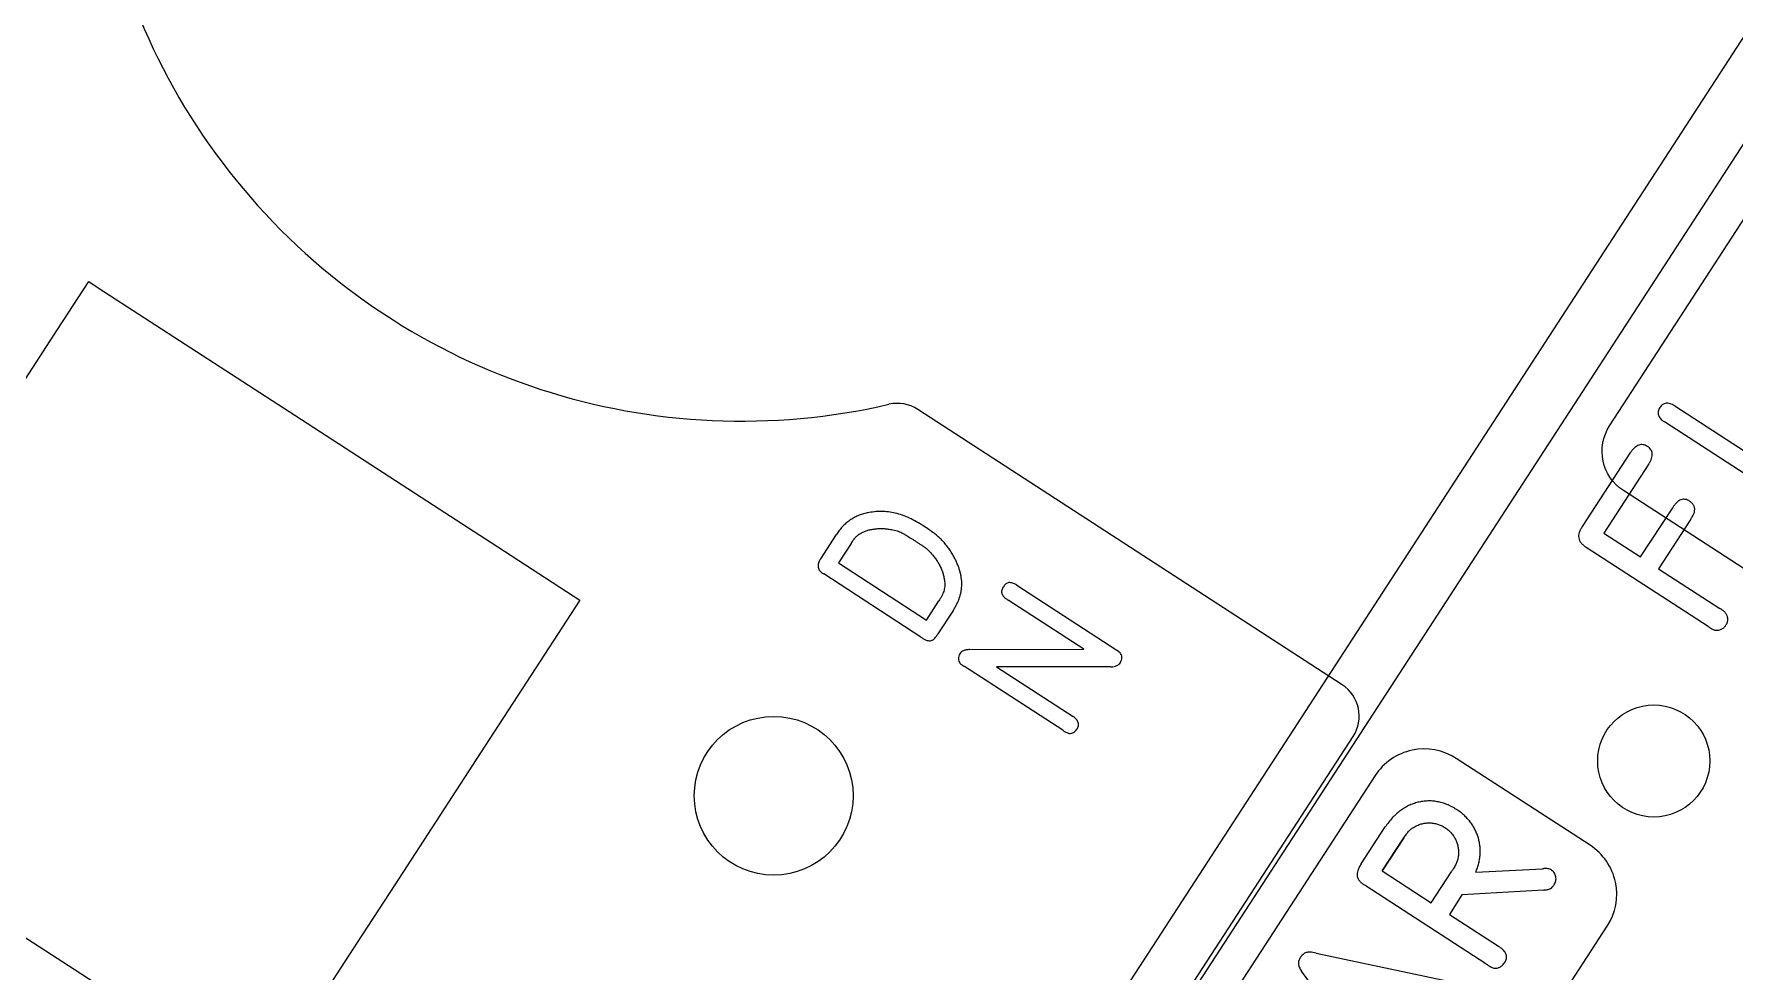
# Model space of a CAD drawing. Header units: millimetres. Extents: x -219 to 14, y 168 to 388.
# Drawn here: x -172.49 to -126.39, y 288.78 to 314.21 of the extents above; entities that cross this region are included whole.
import ezdxf

# ---------------------------------------------------------------- set-up
doc = ezdxf.new("R2010")
doc.units = ezdxf.units.MM
doc.layers.get('0').update_dxf_attribs({"linetype": 'CONTINUOUS'})

msp = doc.modelspace()

# ---------------------------------------------------------------- linework, layer by layer
for p, q in [((-137.019, 296.548), (-148.525, 304.019)), ((-127.999, 304.112), (-124.739, 301.996)), ((-124.88, 301.47), (-128.281, 303.678)), ((-130.502, 300.84), (-129.189, 302.859)), ((-128.701, 302.542), (-129.922, 300.662)), ((-128.924, 300.014), (-128.054, 301.352)), ((-151.159, 299.968), (-150.734, 300.621)), ((-129.922, 300.662), (-128.924, 300.014)), ((-127.577, 301.017), (-128.435, 299.696)), ((-150.334, 300.381), (-150.679, 299.851)), ((-127.09, 298.128), (-130.397, 300.274)), ((-150.679, 299.851), (-148.293, 298.302)), ((-128.435, 299.696), (-126.772, 298.616)), ((-148.444, 297.843), (-151.077, 299.554)), ((-145.84, 299.247), (-143.13, 297.487)), ((-148.293, 298.302), (-147.952, 298.828)), ((-144.022, 297.51), (-146.077, 298.844)), ((-147.561, 298.574), (-147.997, 297.902)), ((-147.117, 297.5), (-144.022, 297.51)), ((-144.591, 295.311), (-147.258, 297.043)), ((-143.288, 297.034), (-146.395, 297.038)), ((-146.395, 297.038), (-144.308, 295.683)), ((-147.699, 278.234), (-136.72, 295.143)), ((-136.503, 291.685), (-135.848, 292.691)), ((-135.93, 291.497), (-135.348, 292.393)), ((-135.348, 292.393), (-135.93, 291.497)), ((-135.93, 291.497), (-134.6, 290.634)), ((-134.6, 290.634), (-134.047, 291.487)), ((-133.394, 291.46), (-131.589, 291.555)), ((-133.121, 288.978), (-136.393, 291.102)), ((-131.554, 290.978), (-133.769, 290.843)), ((-133.769, 290.843), (-134.111, 290.316)), ((-134.111, 290.316), (-132.78, 289.452)), ((-137.727, 289.268), (-133.537, 288.375)), ((-135.579, 285.32), (-138.121, 288.78))]:
    msp.add_line(p, q)
for points in [[(-109.656, 223.178), (-138.825, 242.118, -0.414214), (-139.292, 244.314), (-137.563, 246.977, 1), (-148.214, 253.893), (-149.943, 251.23, -0.414214), (-152.139, 250.763), (-160.128, 255.951, -0.414213), (-160.595, 258.147), (-81.059, 380.64, -0.414214)], [(-95.531, 361.266), (-163.24, 256.987, 0.414214), (-163.016, 255.933), (-110.809, 222.035, -0.198912)]]:
    msp.add_lwpolyline(points, format="xyb")
for points in [[(-120.114, 295.791), (-129.391, 301.815, -0.414214), (-129.765, 303.572), (-122.526, 314.72, -0.414214), (-119.012, 315.468), (-111.759, 310.758, -0.414214), (-111.012, 307.244), (-118.182, 296.202, -0.414214)], [(-139.6, 262.652, 0.139663), (-138.997, 263.278), (-130.309, 279.585, 0.389138), (-130.845, 281.663), (-132.604, 282.805, -0.414214), (-133.071, 285.001), (-129.828, 289.995, 0.414214), (-130.295, 292.191), (-133.928, 294.55, 0.414214), (-136.124, 294.083), (-155.836, 263.725, 0.414214), (-155.369, 261.529), (-152.764, 259.838, 0.190206), (-151.622, 259.606), (-142.13, 261.294, 0.087788), (-141.611, 261.484)]]:
    msp.add_lwpolyline(points, format="xyb", close=True)
msp.add_lwpolyline([(-157.694, 298.843), (-159.253, 296.441), (-160.266, 294.881), (-162.711, 291.115), (-163.724, 289.555), (-166.169, 285.789), (-166.339, 285.528), (-167.638, 286.372), (-171.404, 288.817), (-172.964, 289.83), (-176.73, 292.275), (-178.289, 293.288), (-179.653, 294.174), (-178.768, 295.537), (-177.755, 297.097), (-175.31, 300.863), (-174.297, 302.423), (-171.852, 306.189), (-171.008, 307.488), (-170.747, 307.319), (-166.981, 304.874), (-165.421, 303.861), (-161.656, 301.416), (-160.096, 300.403)], close=True)
msp.add_circle((-128.568, 294.479), 1.52)
for centre, major_axis, start_param, end_param in [((-153.299, 321.353), (-17.653, 0), 5.914961, 8.08203), ((-149.078, 303.167), (-1.016, 0), 4.136501, 4.940437), ((-137.572, 295.696), (1.016, 0), 5.707297, 7.278093)]:
    msp.add_ellipse(centre, major_axis=major_axis, ratio=1, start_param=start_param, end_param=end_param)
msp.add_ellipse((-152.433, 293.535), major_axis=(2.153, 0), ratio=1)
for points, knots in [([(-128.405, 304.068), (-128.415, 304.051), (-128.434, 304.018), (-128.449, 303.966), (-128.451, 303.914), (-128.443, 303.863), (-128.42, 303.814), (-128.384, 303.767), (-128.339, 303.719), (-128.301, 303.692), (-128.281, 303.678)], [0, 0, 0, 0, 0.126924, 0.2427185, 0.3511393, 0.4594693, 0.5751575, 0.6987424, 0.8397346, 1, 1, 1, 1]), ([(-127.999, 304.112), (-128.02, 304.125), (-128.06, 304.149), (-128.122, 304.173), (-128.18, 304.186), (-128.234, 304.189), (-128.284, 304.175), (-128.33, 304.151), (-128.371, 304.114), (-128.393, 304.084), (-128.405, 304.068)], [0, 0, 0, 0, 0.159106, 0.301148, 0.426235, 0.540226, 0.648063, 0.756801, 0.871454, 1, 1, 1, 1]), ([(-128.74, 303.015), (-128.76, 303.026), (-128.797, 303.047), (-128.858, 303.064), (-128.918, 303.066), (-128.977, 303.053), (-129.033, 303.026), (-129.088, 302.983), (-129.141, 302.927), (-129.173, 302.882), (-129.189, 302.859)], [0, 0, 0, 0, 0.124723, 0.238759, 0.348369, 0.45629, 0.57015, 0.695658, 0.839338, 1, 1, 1, 1]), ([(-128.701, 302.542), (-128.685, 302.567), (-128.656, 302.613), (-128.627, 302.685), (-128.609, 302.752), (-128.606, 302.816), (-128.618, 302.875), (-128.646, 302.927), (-128.686, 302.977), (-128.722, 303.002), (-128.74, 303.015)], [0, 0, 0, 0, 0.160822, 0.303607, 0.430121, 0.544897, 0.652145, 0.759141, 0.872467, 1, 1, 1, 1]), ([(-127.59, 301.524), (-127.61, 301.537), (-127.648, 301.561), (-127.711, 301.58), (-127.772, 301.583), (-127.833, 301.569), (-127.892, 301.538), (-127.948, 301.49), (-128.005, 301.428), (-128.037, 301.379), (-128.054, 301.352)], [0, 0, 0, 0, 0.124678, 0.235438, 0.340623, 0.446501, 0.558822, 0.687748, 0.833953, 1, 1, 1, 1]), ([(-127.467, 301.224), (-127.462, 301.253), (-127.453, 301.31), (-127.472, 301.394), (-127.519, 301.468), (-127.566, 301.505), (-127.59, 301.524)], [0, 0, 0, 0, 0.254544, 0.491372, 0.730048, 1, 1, 1, 1]), ([(-149.895, 301.211), (-149.939, 301.201), (-150.025, 301.181), (-150.148, 301.135), (-150.264, 301.079), (-150.373, 301.01), (-150.475, 300.931), (-150.57, 300.839), (-150.657, 300.736), (-150.708, 300.66), (-150.734, 300.621)], [0, 0, 0, 0, 0.127213, 0.25064, 0.372495, 0.493323, 0.615883, 0.739719, 0.867619, 1, 1, 1, 1]), ([(-148.358, 300.85), (-148.425, 300.892), (-148.553, 300.973), (-148.75, 301.071), (-148.942, 301.151), (-149.133, 301.206), (-149.322, 301.24), (-149.512, 301.252), (-149.704, 301.245), (-149.831, 301.222), (-149.895, 301.211)], [0, 0, 0, 0, 0.144255, 0.279624, 0.407417, 0.528415, 0.645397, 0.762052, 0.879968, 1, 1, 1, 1]), ([(-127.577, 301.017), (-127.561, 301.042), (-127.533, 301.084), (-127.501, 301.142), (-127.479, 301.185), (-127.471, 301.212), (-127.467, 301.224)], [0, 0, 0, 0, 0.377536, 0.644293, 0.838072, 1, 1, 1, 1]), ([(-150.334, 300.381), (-150.323, 300.399), (-150.301, 300.433), (-150.268, 300.479), (-150.238, 300.519), (-150.2, 300.564), (-150.147, 300.611), (-150.099, 300.64), (-150.075, 300.655)], [0, 0, 0, 0, 0.167038, 0.313531, 0.445257, 0.560315, 0.776449, 1, 1, 1, 1]), ([(-150.075, 300.655), (-150.048, 300.67), (-149.992, 300.701), (-149.9, 300.735), (-149.8, 300.76), (-149.693, 300.778), (-149.582, 300.787), (-149.469, 300.787), (-149.354, 300.778), (-149.279, 300.765), (-149.241, 300.758)], [0, 0, 0, 0, 0.108815, 0.223046, 0.34223, 0.469524, 0.599834, 0.731986, 0.864687, 1, 1, 1, 1]), ([(-149.241, 300.758), (-149.214, 300.754), (-149.163, 300.744), (-149.09, 300.723), (-149.021, 300.7), (-148.967, 300.676), (-148.923, 300.653), (-148.885, 300.63), (-148.84, 300.604), (-148.788, 300.573), (-148.731, 300.536), (-148.666, 300.496), (-148.596, 300.45), (-148.547, 300.417), (-148.522, 300.4)], [0, 0, 0, 0, 0.099136, 0.193652, 0.281365, 0.36547, 0.411235, 0.466023, 0.530927, 0.604906, 0.688993, 0.783209, 0.886537, 1, 1, 1, 1]), ([(-147.549, 300.024), (-147.572, 300.066), (-147.618, 300.149), (-147.697, 300.264), (-147.78, 300.372), (-147.871, 300.472), (-147.973, 300.567), (-148.088, 300.662), (-148.217, 300.758), (-148.31, 300.819), (-148.358, 300.85)], [0, 0, 0, 0, 0.122914, 0.242316, 0.358054, 0.471139, 0.588026, 0.714383, 0.852054, 1, 1, 1, 1]), ([(-130.502, 300.84), (-130.521, 300.813), (-130.557, 300.763), (-130.593, 300.683), (-130.611, 300.607), (-130.607, 300.532), (-130.583, 300.461), (-130.54, 300.393), (-130.476, 300.329), (-130.424, 300.293), (-130.397, 300.274)], [0, 0, 0, 0, 0.145923, 0.274015, 0.386439, 0.493493, 0.603026, 0.718993, 0.850301, 1, 1, 1, 1]), ([(-148.522, 300.4), (-148.497, 300.384), (-148.453, 300.355), (-148.392, 300.317), (-148.344, 300.284), (-148.297, 300.25), (-148.246, 300.206), (-148.21, 300.166), (-148.191, 300.145)], [0, 0, 0, 0, 0.207548, 0.381811, 0.51697, 0.618955, 0.796735, 1, 1, 1, 1]), ([(-148.191, 300.145), (-148.165, 300.118), (-148.113, 300.062), (-148.046, 299.972), (-147.983, 299.88), (-147.93, 299.784), (-147.884, 299.686), (-147.847, 299.586), (-147.819, 299.485), (-147.808, 299.417), (-147.803, 299.383)], [0, 0, 0, 0, 0.1310765, 0.2604569, 0.3878493, 0.5150489, 0.6398188, 0.7626279, 0.8817181, 1, 1, 1, 1]), ([(-151.159, 299.968), (-151.172, 299.947), (-151.196, 299.908), (-151.222, 299.847), (-151.233, 299.789), (-151.23, 299.734), (-151.212, 299.682), (-151.18, 299.634), (-151.135, 299.59), (-151.097, 299.566), (-151.077, 299.554)], [0, 0, 0, 0, 0.149708, 0.282347, 0.399883, 0.508426, 0.616661, 0.730264, 0.85635, 1, 1, 1, 1]), ([(-147.561, 298.574), (-147.543, 298.602), (-147.507, 298.658), (-147.463, 298.745), (-147.423, 298.831), (-147.391, 298.918), (-147.366, 299.006), (-147.348, 299.094), (-147.337, 299.182), (-147.332, 299.271), (-147.334, 299.361), (-147.344, 299.452), (-147.361, 299.544), (-147.384, 299.638), (-147.415, 299.733), (-147.453, 299.83), (-147.497, 299.927), (-147.531, 299.991), (-147.549, 300.024)], [0, 0, 0, 0, 0.065537, 0.128894, 0.190513, 0.250819, 0.31017, 0.368743, 0.426366, 0.484321, 0.542747, 0.602028, 0.662919, 0.725322, 0.790697, 0.857753, 0.927457, 1, 1, 1, 1]), ([(-147.803, 299.383), (-147.8, 299.36), (-147.794, 299.314), (-147.792, 299.245), (-147.799, 299.178), (-147.812, 299.112), (-147.835, 299.046), (-147.865, 298.975), (-147.905, 298.903), (-147.936, 298.854), (-147.952, 298.828)], [0, 0, 0, 0, 0.120567, 0.236688, 0.349281, 0.461125, 0.577512, 0.706025, 0.846945, 1, 1, 1, 1]), ([(-146.201, 299.207), (-146.212, 299.191), (-146.231, 299.159), (-146.249, 299.11), (-146.254, 299.062), (-146.245, 299.017), (-146.224, 298.972), (-146.187, 298.929), (-146.137, 298.885), (-146.098, 298.859), (-146.077, 298.844)], [0, 0, 0, 0, 0.131008, 0.246734, 0.350557, 0.449595, 0.555441, 0.681283, 0.82667, 1, 1, 1, 1]), ([(-145.84, 299.247), (-145.86, 299.259), (-145.896, 299.281), (-145.952, 299.306), (-146.004, 299.318), (-146.052, 299.32), (-146.096, 299.308), (-146.137, 299.286), (-146.173, 299.252), (-146.192, 299.222), (-146.201, 299.207)], [0, 0, 0, 0, 0.163938, 0.306432, 0.431186, 0.541686, 0.648056, 0.754622, 0.871099, 1, 1, 1, 1]), ([(-126.621, 298.493), (-126.628, 298.503), (-126.642, 298.522), (-126.672, 298.55), (-126.716, 298.579), (-126.751, 298.602), (-126.772, 298.616)], [0, 0, 0, 0, 0.188152, 0.36832, 0.619021, 1, 1, 1, 1]), ([(-126.611, 298.163), (-126.596, 298.19), (-126.568, 298.244), (-126.556, 298.32), (-126.563, 298.378), (-126.573, 298.421), (-126.594, 298.459), (-126.612, 298.481), (-126.621, 298.493)], [0, 0, 0, 0, 0.260653, 0.512239, 0.635801, 0.756856, 0.8762, 1, 1, 1, 1]), ([(-148.444, 297.843), (-148.419, 297.826), (-148.374, 297.795), (-148.306, 297.761), (-148.245, 297.742), (-148.188, 297.738), (-148.136, 297.755), (-148.086, 297.788), (-148.039, 297.838), (-148.012, 297.88), (-147.997, 297.902)], [0, 0, 0, 0, 0.165632, 0.307111, 0.42353, 0.521468, 0.616875, 0.724163, 0.850235, 1, 1, 1, 1]), ([(-127.09, 298.128), (-127.066, 298.113), (-127.028, 298.087), (-126.977, 298.056), (-126.936, 298.037), (-126.91, 298.03), (-126.897, 298.027)], [0, 0, 0, 0, 0.383777, 0.632586, 0.813059, 1, 1, 1, 1]), ([(-126.897, 298.027), (-126.869, 298.026), (-126.814, 298.023), (-126.736, 298.049), (-126.665, 298.094), (-126.629, 298.139), (-126.611, 298.163)], [0, 0, 0, 0, 0.250903, 0.48689, 0.729329, 1, 1, 1, 1]), ([(-147.384, 297.386), (-147.395, 297.365), (-147.416, 297.325), (-147.424, 297.257), (-147.417, 297.19), (-147.393, 297.154), (-147.382, 297.136)], [0, 0, 0, 0, 0.257916, 0.515025, 0.763721, 1, 1, 1, 1]), ([(-147.117, 297.5), (-147.134, 297.5), (-147.167, 297.5), (-147.212, 297.493), (-147.252, 297.485), (-147.296, 297.47), (-147.345, 297.439), (-147.371, 297.404), (-147.384, 297.386)], [0, 0, 0, 0, 0.169893, 0.318971, 0.452364, 0.567714, 0.780051, 1, 1, 1, 1]), ([(-143.031, 297.155), (-143.022, 297.17), (-143.005, 297.198), (-142.991, 297.243), (-142.988, 297.287), (-142.995, 297.331), (-143.013, 297.373), (-143.042, 297.413), (-143.082, 297.452), (-143.114, 297.475), (-143.13, 297.487)], [0, 0, 0, 0, 0.129681, 0.246526, 0.358508, 0.466217, 0.578973, 0.702474, 0.843136, 1, 1, 1, 1]), ([(-147.382, 297.136), (-147.376, 297.13), (-147.365, 297.116), (-147.34, 297.097), (-147.305, 297.072), (-147.276, 297.054), (-147.258, 297.043)], [0, 0, 0, 0, 0.16399, 0.339564, 0.598586, 1, 1, 1, 1]), ([(-143.288, 297.034), (-143.26, 297.035), (-143.206, 297.039), (-143.131, 297.061), (-143.071, 297.101), (-143.044, 297.137), (-143.031, 297.155)], [0, 0, 0, 0, 0.290034, 0.543231, 0.774596, 1, 1, 1, 1]), ([(-144.21, 295.338), (-144.201, 295.354), (-144.184, 295.384), (-144.169, 295.431), (-144.165, 295.477), (-144.173, 295.522), (-144.19, 295.566), (-144.221, 295.607), (-144.26, 295.647), (-144.292, 295.671), (-144.308, 295.683)], [0, 0, 0, 0, 0.132034, 0.251784, 0.362202, 0.471052, 0.584396, 0.708722, 0.845624, 1, 1, 1, 1]), ([(-144.591, 295.311), (-144.571, 295.298), (-144.537, 295.275), (-144.49, 295.249), (-144.453, 295.234), (-144.431, 295.23), (-144.42, 295.227)], [0, 0, 0, 0, 0.3764489, 0.6390472, 0.831738, 1, 1, 1, 1]), ([(-144.42, 295.227), (-144.4, 295.228), (-144.359, 295.229), (-144.302, 295.25), (-144.25, 295.287), (-144.224, 295.321), (-144.21, 295.338)], [0, 0, 0, 0, 0.247187, 0.485102, 0.729915, 1, 1, 1, 1]), ([(-133.918, 293.166), (-133.961, 293.191), (-134.045, 293.24), (-134.175, 293.3), (-134.305, 293.346), (-134.436, 293.376), (-134.567, 293.395), (-134.699, 293.397), (-134.831, 293.385), (-134.962, 293.359), (-135.091, 293.321), (-135.216, 293.269), (-135.335, 293.204), (-135.449, 293.127), (-135.558, 293.037), (-135.66, 292.933), (-135.759, 292.818), (-135.818, 292.734), (-135.848, 292.691)], [0, 0, 0, 0, 0.066973, 0.130798, 0.192516, 0.252737, 0.311919, 0.370508, 0.42962, 0.489933, 0.550435, 0.610788, 0.671641, 0.733202, 0.796041, 0.861499, 0.929372, 1, 1, 1, 1]), ([(-135.084, 292.677), (-135.051, 292.696), (-134.986, 292.733), (-134.88, 292.772), (-134.77, 292.794), (-134.658, 292.802), (-134.545, 292.793), (-134.435, 292.771), (-134.329, 292.73), (-134.263, 292.692), (-134.23, 292.673)], [0, 0, 0, 0, 0.1259037, 0.2496035, 0.3728358, 0.49813, 0.6240337, 0.7473554, 0.8720164, 1, 1, 1, 1]), ([(-133.394, 291.46), (-133.378, 291.501), (-133.347, 291.58), (-133.312, 291.702), (-133.288, 291.823), (-133.273, 291.942), (-133.272, 292.061), (-133.28, 292.179), (-133.299, 292.296), (-133.329, 292.41), (-133.37, 292.522), (-133.418, 292.63), (-133.478, 292.732), (-133.546, 292.831), (-133.626, 292.922), (-133.713, 293.01), (-133.811, 293.092), (-133.882, 293.141), (-133.918, 293.166)], [0, 0, 0, 0, 0.066714, 0.1316857, 0.1945685, 0.2562758, 0.316622, 0.377186, 0.4375873, 0.4987325, 0.559614, 0.6202422, 0.6810074, 0.7417384, 0.803735, 0.8672584, 0.9325155, 1, 1, 1, 1]), ([(-135.348, 292.393), (-135.325, 292.427), (-135.283, 292.488), (-135.22, 292.569), (-135.155, 292.63), (-135.108, 292.661), (-135.084, 292.677)], [0, 0, 0, 0, 0.314981, 0.565702, 0.782137, 1, 1, 1, 1]), ([(-134.23, 292.673), (-134.198, 292.651), (-134.137, 292.607), (-134.057, 292.527), (-133.99, 292.439), (-133.935, 292.342), (-133.894, 292.24), (-133.87, 292.132), (-133.857, 292.023), (-133.863, 291.949), (-133.866, 291.912)], [0, 0, 0, 0, 0.1297809, 0.254908, 0.378839, 0.5039448, 0.6290346, 0.7508345, 0.8741224, 1, 1, 1, 1]), ([(-133.866, 291.912), (-133.87, 291.879), (-133.878, 291.813), (-133.906, 291.733), (-133.938, 291.668), (-133.968, 291.613), (-134.004, 291.551), (-134.032, 291.509), (-134.047, 291.487)], [0, 0, 0, 0, 0.211545, 0.424762, 0.540077, 0.67459, 0.828575, 1, 1, 1, 1]), ([(-136.503, 291.685), (-136.522, 291.655), (-136.559, 291.599), (-136.596, 291.512), (-136.614, 291.43), (-136.611, 291.352), (-136.586, 291.279), (-136.54, 291.212), (-136.474, 291.152), (-136.421, 291.119), (-136.393, 291.102)], [0, 0, 0, 0, 0.15384, 0.286948, 0.403942, 0.512601, 0.619501, 0.731605, 0.857209, 1, 1, 1, 1]), ([(-131.545, 291.559), (-131.554, 291.557), (-131.569, 291.554), (-131.584, 291.554), (-131.589, 291.555)], [0, 0, 0, 0, 0.617839, 1, 1, 1, 1]), ([(-131.344, 291.52), (-131.358, 291.528), (-131.386, 291.544), (-131.434, 291.559), (-131.488, 291.564), (-131.526, 291.561), (-131.545, 291.559)], [0, 0, 0, 0, 0.226314, 0.465329, 0.719634, 1, 1, 1, 1]), ([(-131.272, 291.117), (-131.262, 291.135), (-131.242, 291.17), (-131.223, 291.225), (-131.216, 291.282), (-131.221, 291.338), (-131.236, 291.391), (-131.262, 291.441), (-131.297, 291.486), (-131.328, 291.508), (-131.344, 291.52)], [0, 0, 0, 0, 0.135725, 0.26129, 0.384102, 0.506106, 0.628917, 0.747851, 0.870992, 1, 1, 1, 1]), ([(-131.554, 290.978), (-131.536, 290.979), (-131.501, 290.98), (-131.453, 290.989), (-131.411, 291), (-131.364, 291.017), (-131.314, 291.054), (-131.286, 291.095), (-131.272, 291.117)], [0, 0, 0, 0, 0.167856, 0.314748, 0.444139, 0.555043, 0.763862, 1, 1, 1, 1]), ([(-138.15, 289.145), (-138.16, 289.132), (-138.178, 289.107), (-138.195, 289.064), (-138.204, 289.02), (-138.205, 288.974), (-138.196, 288.927), (-138.18, 288.878), (-138.154, 288.829), (-138.132, 288.797), (-138.121, 288.78)], [0, 0, 0, 0, 0.1216, 0.234761, 0.346222, 0.458938, 0.577979, 0.706875, 0.847112, 1, 1, 1, 1]), ([(-137.727, 289.268), (-137.755, 289.274), (-137.807, 289.284), (-137.88, 289.291), (-137.942, 289.291), (-137.995, 289.281), (-138.042, 289.262), (-138.081, 289.232), (-138.119, 289.193), (-138.14, 289.162), (-138.15, 289.145)], [0, 0, 0, 0, 0.1781999, 0.3300286, 0.4591111, 0.5663002, 0.6645954, 0.7672897, 0.8782395, 1, 1, 1, 1]), ([(-132.616, 289.001), (-132.603, 289.021), (-132.58, 289.057), (-132.56, 289.117), (-132.556, 289.176), (-132.571, 289.235), (-132.6, 289.292), (-132.645, 289.348), (-132.707, 289.402), (-132.754, 289.434), (-132.78, 289.452)], [0, 0, 0, 0, 0.1246465, 0.2341896, 0.3390774, 0.4442448, 0.5583593, 0.6858958, 0.8325669, 1, 1, 1, 1]), ([(-133.121, 288.978), (-133.098, 288.962), (-133.06, 288.937), (-133.011, 288.906), (-132.979, 288.887), (-132.96, 288.879), (-132.952, 288.876)], [0, 0, 0, 0, 0.428028, 0.697539, 0.863684, 1, 1, 1, 1]), ([(-132.952, 288.876), (-132.937, 288.87), (-132.907, 288.86), (-132.86, 288.856), (-132.813, 288.86), (-132.767, 288.874), (-132.723, 288.895), (-132.683, 288.924), (-132.646, 288.959), (-132.626, 288.987), (-132.616, 289.001)], [0, 0, 0, 0, 0.123486, 0.242589, 0.362825, 0.484354, 0.610953, 0.735309, 0.865134, 1, 1, 1, 1])]:
    msp.add_open_spline(points, degree=3, knots=knots)

doc.saveas('drawing.dxf')
